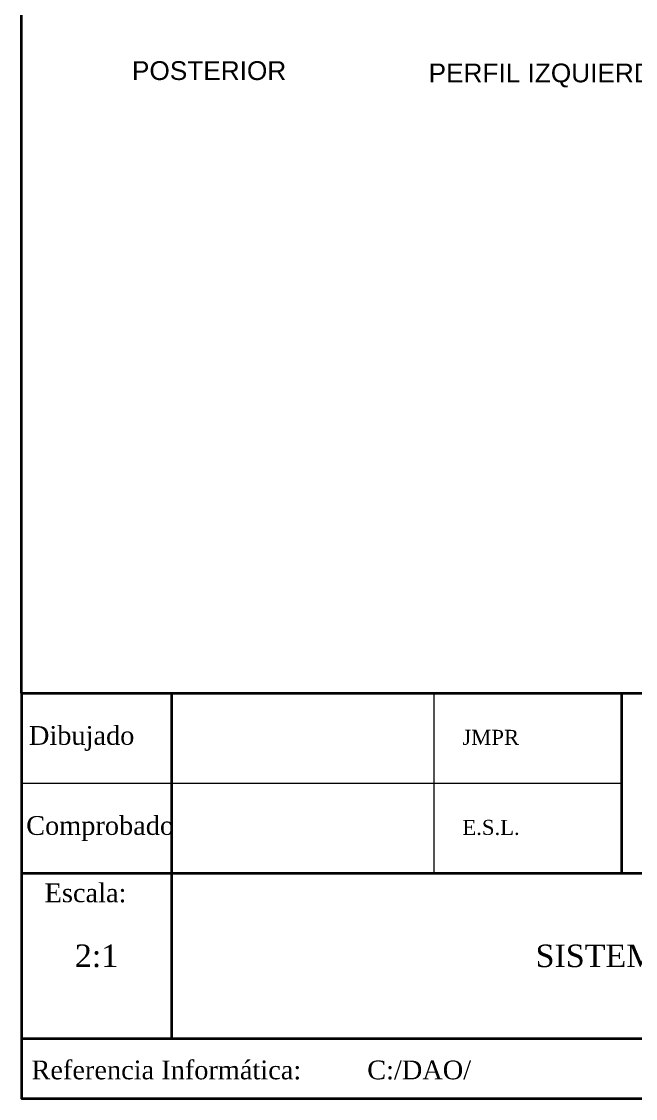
# Paper-space layout 'A4 vertical' of a CAD drawing. Header units: millimetres. Extents: x 0 to 200, y 0 to 292.
# Drawn here: x 15 to 96.8, y 5 to 148.5 of the extents above; entities that cross this region are included whole.
import ezdxf
from ezdxf.enums import TextEntityAlignment as Align

# ---------------------------------------------------------------- set-up
doc = ezdxf.new("R2010")
doc.units = ezdxf.units.MM
doc.layers.add('Cajetin y formato', color=7, linetype='Continuous', lineweight=35)
doc.layers.add('Textos y leyendas', color=1, linetype='Continuous', lineweight=15)
doc.styles.add('e1', font='times.ttf')
doc.styles.get("Standard").update_dxf_attribs({"font": 'arial.ttf'})

# ---------------------------------------------------------------- blocks, each defined once
blk = doc.blocks.new('Formato A4')
at = {"layer": 'Cajetin y formato'}
for p, q in [((15, 59), (15, 292)), ((15, 59), (200, 59)), ((35, 59), (35, 13)), ((95, 35), (95, 59)), ((15, 35), (200, 35)), ((15, 13), (200, 13))]:
    blk.add_line(p, q, dxfattribs=at)
at = {"layer": 'Cajetin y formato', "lineweight": 20}
for p, q in [((70, 35), (70, 59)), ((15, 47), (95, 47))]:
    blk.add_line(p, q, dxfattribs=at)
at = {"layer": 'Cajetin y formato'}
blk.add_lwpolyline([(15, 59), (15, 5), (200, 5), (200, 59)], dxfattribs=at)
at = {"layer": 'Cajetin y formato', "style": 'e1'}
for s, p in [('Dibujado', (15.99, 52.12)), ('Comprobado', (15.62, 40.12)), ('Escala:', (18.08, 31.15)), ('Referencia Informática:', (16.33, 7.55))]:
    blk.add_text(s, height=2.5, dxfattribs=at).set_placement(p)
at = {"layer": 'Textos y leyendas', "style": 'e1'}
for s, height, p in [('JMPR', 2, (73.77, 52.12)), ('E.S.L.', 2, (73.77, 40.12)), ('C:/DAO/', 2.5, (61.08, 7.55))]:
    blk.add_text(s, height=height, dxfattribs=at).set_placement(p)
for s, p in [('2:1', (25, 24)), ('SISTEMA AMERICANO', (107.5, 24))]:
    blk.add_text(s, height=3, dxfattribs=at).set_placement(p, align=Align.MIDDLE)

psp = doc.layouts.new('A4 vertical')

# ---------------------------------------------------------------- block references
psp.add_blockref('Formato A4', (0, 0))

# ---------------------------------------------------------------- texts
at = {"layer": 'Textos y leyendas'}
for s, p in [('POSTERIOR', (29.72, 140.71)), ('PERFIL IZQUIERDO', (69.26, 140.4))]:
    psp.add_text(s, height=2.5, dxfattribs=at).set_placement(p)

doc.saveas('drawing.dxf')
